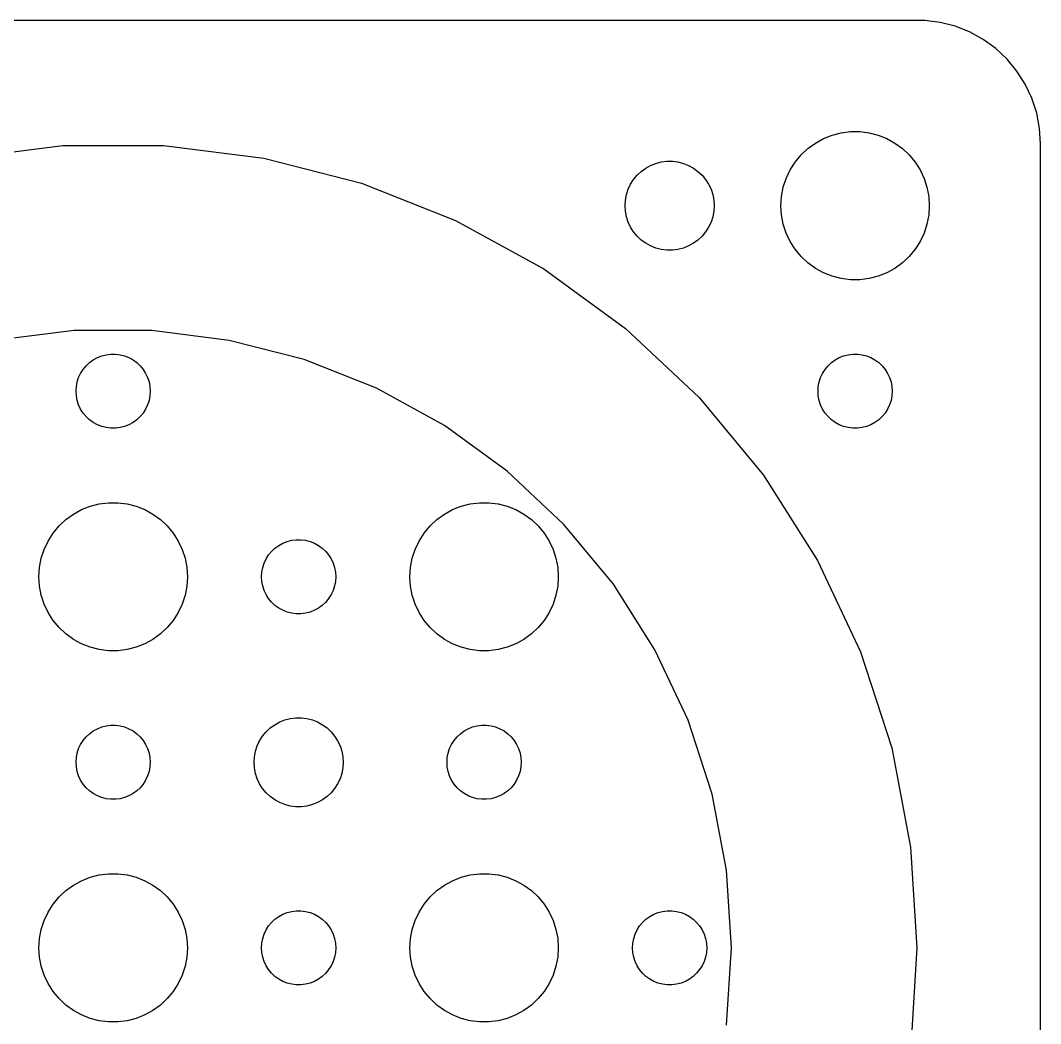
# Model space of a CAD drawing. Header units: metres. Extents: x -38 to 38, y -37 to 205.
# Drawn here: x -3.75 to 37.5, y 164.94 to 205.49 of the extents above; entities that cross this region are included whole.
import ezdxf

# ---------------------------------------------------------------- set-up
doc = ezdxf.new("R2010")
doc.units = ezdxf.units.M

msp = doc.modelspace()

# ---------------------------------------------------------------- linework, layer by layer
for p, q in [((32.8139, 205.49), (-32.8139, 205.49)), ((33.4369, 205.411), (32.8139, 205.49)), ((34.0451, 205.255), (33.4369, 205.411)), ((34.6289, 205.024), (34.0451, 205.255)), ((35.1791, 204.722), (34.6289, 205.024)), ((35.6871, 204.353), (35.1791, 204.722)), ((36.1448, 203.923), (35.6871, 204.353)), ((36.5451, 203.439), (36.1448, 203.923)), ((36.8815, 202.909), (36.5451, 203.439)), ((37.1489, 202.341), (36.8815, 202.909)), ((37.3429, 201.743), (37.1489, 202.341)), ((37.4606, 201.127), (37.3429, 201.743)), ((29.0729, 200.853), (29.4379, 200.947)), ((29.4379, 200.947), (29.8116, 200.994)), ((29.8116, 200.994), (30.1884, 200.994)), ((30.1884, 200.994), (30.5621, 200.947)), ((30.5621, 200.947), (30.927, 200.853)), ((37.5, 200.5), (37.4606, 201.127)), ((28.0877, 200.312), (28.3925, 200.533)), ((28.3925, 200.533), (28.7227, 200.714)), ((28.7227, 200.714), (29.0729, 200.853)), ((30.927, 200.853), (31.2773, 200.714)), ((31.2773, 200.714), (31.6075, 200.533)), ((31.6075, 200.533), (31.9123, 200.312)), ((37.5, 135.5), (37.5, 200.5)), ((-6.08989, 199.924), (-2.04068, 200.436)), ((-2.04068, 200.436), (2.04068, 200.436)), ((2.04068, 200.436), (6.08989, 199.924)), ((27.8131, 200.054), (28.0877, 200.312)), ((31.9123, 200.312), (32.1869, 200.054)), ((6.08989, 199.924), (10.043, 198.909)), ((21.7336, 199.629), (21.9438, 199.712)), ((21.9438, 199.712), (22.1627, 199.768)), ((22.1627, 199.768), (22.387, 199.796)), ((22.387, 199.796), (22.613, 199.796)), ((22.613, 199.796), (22.8373, 199.768)), ((22.8373, 199.768), (23.0562, 199.712)), ((23.0562, 199.712), (23.2664, 199.629)), ((27.3711, 199.445), (27.5729, 199.763)), ((27.5729, 199.763), (27.8131, 200.054)), ((32.1869, 200.054), (32.427, 199.763)), ((32.427, 199.763), (32.6289, 199.445)), ((21.1879, 199.232), (21.3526, 199.387)), ((21.3526, 199.387), (21.5355, 199.52)), ((21.5355, 199.52), (21.7336, 199.629)), ((23.2664, 199.629), (23.4645, 199.52)), ((23.4645, 199.52), (23.6474, 199.387)), ((23.6474, 199.387), (23.8121, 199.232)), ((27.2107, 199.104), (27.3711, 199.445)), ((32.6289, 199.445), (32.7893, 199.104)), ((10.043, 198.909), (13.8378, 197.407)), ((20.8264, 198.663), (20.9226, 198.867)), ((20.9226, 198.867), (21.0438, 199.058)), ((21.0438, 199.058), (21.1879, 199.232)), ((23.8121, 199.232), (23.9562, 199.058)), ((23.9562, 199.058), (24.0773, 198.867)), ((24.0773, 198.867), (24.1736, 198.663)), ((27.0942, 198.746), (27.2107, 199.104)), ((32.7893, 199.104), (32.9057, 198.746)), ((20.7142, 198.226), (20.7565, 198.448)), ((20.7565, 198.448), (20.8264, 198.663)), ((24.1736, 198.663), (24.2434, 198.448)), ((24.2434, 198.448), (24.2858, 198.226)), ((27.0237, 198.376), (27.0942, 198.746)), ((32.9057, 198.746), (32.9763, 198.376)), ((20.7, 198), (20.7142, 198.226)), ((20.7142, 197.774), (20.7, 198)), ((24.2858, 198.226), (24.3, 198)), ((24.3, 198), (24.2858, 197.774)), ((27, 198), (27.0237, 198.376)), ((27.0237, 197.624), (27, 198)), ((32.9763, 198.376), (33, 198)), ((33, 198), (32.9763, 197.624)), ((20.7565, 197.552), (20.7142, 197.774)), ((24.2858, 197.774), (24.2434, 197.552)), ((27.0942, 197.254), (27.0237, 197.624)), ((32.9763, 197.624), (32.9057, 197.254)), ((13.8378, 197.407), (17.4144, 195.441)), ((20.8264, 197.337), (20.7565, 197.552)), ((20.9226, 197.133), (20.8264, 197.337)), ((24.1736, 197.337), (24.0773, 197.133)), ((24.2434, 197.552), (24.1736, 197.337)), ((27.2107, 196.896), (27.0942, 197.254)), ((32.9057, 197.254), (32.7893, 196.896)), ((21.0438, 196.942), (20.9226, 197.133)), ((21.1879, 196.768), (21.0438, 196.942)), ((21.3526, 196.613), (21.1879, 196.768)), ((23.8121, 196.768), (23.6474, 196.613)), ((23.9562, 196.942), (23.8121, 196.768)), ((24.0773, 197.133), (23.9562, 196.942)), ((27.3711, 196.555), (27.2107, 196.896)), ((32.7893, 196.896), (32.6289, 196.555)), ((21.5355, 196.48), (21.3526, 196.613)), ((21.7336, 196.371), (21.5355, 196.48)), ((21.9438, 196.288), (21.7336, 196.371)), ((23.2664, 196.371), (23.0562, 196.288)), ((23.4645, 196.48), (23.2664, 196.371)), ((23.6474, 196.613), (23.4645, 196.48)), ((27.5729, 196.237), (27.3711, 196.555)), ((32.6289, 196.555), (32.427, 196.237)), ((22.1627, 196.232), (21.9438, 196.288)), ((22.387, 196.204), (22.1627, 196.232)), ((22.613, 196.204), (22.387, 196.204)), ((22.8373, 196.232), (22.613, 196.204)), ((23.0562, 196.288), (22.8373, 196.232)), ((27.8131, 195.946), (27.5729, 196.237)), ((28.0877, 195.688), (27.8131, 195.946)), ((32.1869, 195.946), (31.9123, 195.688)), ((32.427, 196.237), (32.1869, 195.946)), ((28.3925, 195.467), (28.0877, 195.688)), ((31.9123, 195.688), (31.6075, 195.467)), ((17.4144, 195.441), (20.7163, 193.042)), ((28.7227, 195.286), (28.3925, 195.467)), ((29.0729, 195.147), (28.7227, 195.286)), ((29.4379, 195.053), (29.0729, 195.147)), ((30.927, 195.147), (30.5621, 195.053)), ((31.2773, 195.286), (30.927, 195.147)), ((31.6075, 195.467), (31.2773, 195.286)), ((29.8116, 195.006), (29.4379, 195.053)), ((30.1884, 195.006), (29.8116, 195.006)), ((30.5621, 195.053), (30.1884, 195.006)), ((-1.56975, 192.951), (-4.68452, 192.557)), ((1.56975, 192.951), (-1.56975, 192.951)), ((4.68452, 192.557), (1.56975, 192.951)), ((20.7163, 193.042), (23.6915, 190.248)), ((7.72542, 191.776), (4.68452, 192.557)), ((-0.803726, 191.766), (-0.638657, 191.857)), ((-0.638657, 191.857), (-0.463516, 191.927)), ((-0.463516, 191.927), (-0.281067, 191.973)), ((-0.281067, 191.973), (-0.094177, 191.997)), ((-0.094177, 191.997), (0.094177, 191.997)), ((0.094177, 191.997), (0.281067, 191.973)), ((0.281067, 191.973), (0.463516, 191.927)), ((0.463516, 191.927), (0.638657, 191.857)), ((0.638657, 191.857), (0.803726, 191.766)), ((29.1963, 191.766), (29.3613, 191.857)), ((29.3613, 191.857), (29.5365, 191.927)), ((29.5365, 191.927), (29.7189, 191.973)), ((29.7189, 191.973), (29.9058, 191.997)), ((29.9058, 191.997), (30.0942, 191.997)), ((30.0942, 191.997), (30.2811, 191.973)), ((30.2811, 191.973), (30.4635, 191.927)), ((30.4635, 191.927), (30.6387, 191.857)), ((30.6387, 191.857), (30.8037, 191.766)), ((-1.21352, 191.382), (-1.09344, 191.527)), ((-1.09344, 191.527), (-0.956131, 191.656)), ((-0.956131, 191.656), (-0.803726, 191.766)), ((0.803726, 191.766), (0.956131, 191.656)), ((0.956131, 191.656), (1.09344, 191.527)), ((1.09344, 191.527), (1.21352, 191.382)), ((10.6445, 190.621), (7.72542, 191.776)), ((28.7865, 191.382), (28.9065, 191.527)), ((28.9065, 191.527), (29.0439, 191.656)), ((29.0439, 191.656), (29.1963, 191.766)), ((30.8037, 191.766), (30.9561, 191.656)), ((30.9561, 191.656), (31.0934, 191.527)), ((31.0934, 191.527), (31.2135, 191.382)), ((-1.45287, 190.873), (-1.39465, 191.052)), ((-1.39465, 191.052), (-1.31445, 191.223)), ((-1.31445, 191.223), (-1.21352, 191.382)), ((1.21352, 191.382), (1.31445, 191.223)), ((1.31445, 191.223), (1.39465, 191.052)), ((1.39465, 191.052), (1.45287, 190.873)), ((28.5471, 190.873), (28.6053, 191.052)), ((28.6053, 191.052), (28.6855, 191.223)), ((28.6855, 191.223), (28.7865, 191.382)), ((31.2135, 191.382), (31.3145, 191.223)), ((31.3145, 191.223), (31.3947, 191.052)), ((31.3947, 191.052), (31.4529, 190.873)), ((-1.5, 190.5), (-1.48816, 190.688)), ((-1.48816, 190.688), (-1.45287, 190.873)), ((1.45287, 190.873), (1.48816, 190.688)), ((1.48816, 190.688), (1.5, 190.5)), ((13.3957, 189.108), (10.6445, 190.621)), ((28.5, 190.5), (28.5118, 190.688)), ((28.5118, 190.688), (28.5471, 190.873)), ((31.4529, 190.873), (31.4882, 190.688)), ((31.4882, 190.688), (31.5, 190.5)), ((-1.48816, 190.312), (-1.5, 190.5)), ((-1.45287, 190.127), (-1.48816, 190.312)), ((1.48816, 190.312), (1.45287, 190.127)), ((1.5, 190.5), (1.48816, 190.312)), ((23.6915, 190.248), (26.293, 187.103)), ((28.5118, 190.312), (28.5, 190.5)), ((28.5471, 190.127), (28.5118, 190.312)), ((31.4882, 190.312), (31.4529, 190.127)), ((31.5, 190.5), (31.4882, 190.312)), ((-1.39465, 189.948), (-1.45287, 190.127)), ((-1.31445, 189.777), (-1.39465, 189.948)), ((-1.21352, 189.618), (-1.31445, 189.777)), ((1.31445, 189.777), (1.21352, 189.618)), ((1.39465, 189.948), (1.31445, 189.777)), ((1.45287, 190.127), (1.39465, 189.948)), ((28.6053, 189.948), (28.5471, 190.127)), ((28.6855, 189.777), (28.6053, 189.948)), ((28.7865, 189.618), (28.6855, 189.777)), ((31.3145, 189.777), (31.2135, 189.618)), ((31.3947, 189.948), (31.3145, 189.777)), ((31.4529, 190.127), (31.3947, 189.948)), ((-1.09344, 189.473), (-1.21352, 189.618)), ((-0.956131, 189.344), (-1.09344, 189.473)), ((-0.803726, 189.234), (-0.956131, 189.344)), ((0.956131, 189.344), (0.803726, 189.234)), ((1.09344, 189.473), (0.956131, 189.344)), ((1.21352, 189.618), (1.09344, 189.473)), ((28.9065, 189.473), (28.7865, 189.618)), ((29.0439, 189.344), (28.9065, 189.473)), ((29.1963, 189.234), (29.0439, 189.344)), ((30.9561, 189.344), (30.8037, 189.234)), ((31.0934, 189.473), (30.9561, 189.344)), ((31.2135, 189.618), (31.0934, 189.473)), ((-0.638657, 189.143), (-0.803726, 189.234)), ((-0.463516, 189.073), (-0.638657, 189.143)), ((-0.281067, 189.027), (-0.463516, 189.073)), ((-0.094177, 189.003), (-0.281067, 189.027)), ((0.094177, 189.003), (-0.094177, 189.003)), ((0.281067, 189.027), (0.094177, 189.003)), ((0.463516, 189.073), (0.281067, 189.027)), ((0.638657, 189.143), (0.463516, 189.073)), ((0.803726, 189.234), (0.638657, 189.143)), ((15.9356, 187.263), (13.3957, 189.108)), ((29.3613, 189.143), (29.1963, 189.234)), ((29.5365, 189.073), (29.3613, 189.143)), ((29.7189, 189.027), (29.5365, 189.073)), ((29.9058, 189.003), (29.7189, 189.027)), ((30.0942, 189.003), (29.9058, 189.003)), ((30.2811, 189.027), (30.0942, 189.003)), ((30.4635, 189.073), (30.2811, 189.027)), ((30.6387, 189.143), (30.4635, 189.073)), ((30.8037, 189.234), (30.6387, 189.143)), ((18.2242, 185.114), (15.9356, 187.263)), ((26.293, 187.103), (28.48, 183.657)), ((-1.60747, 185.533), (-1.27733, 185.714)), ((-1.27733, 185.714), (-0.927048, 185.853)), ((-0.927048, 185.853), (-0.562134, 185.947)), ((-0.562134, 185.947), (-0.18837, 185.994)), ((-0.18837, 185.994), (0.18837, 185.994)), ((0.18837, 185.994), (0.562134, 185.947)), ((0.562134, 185.947), (0.927048, 185.853)), ((0.927048, 185.853), (1.27733, 185.714)), ((1.27733, 185.714), (1.60747, 185.533)), ((13.3925, 185.533), (13.7227, 185.714)), ((13.7227, 185.714), (14.0729, 185.853)), ((14.0729, 185.853), (14.4379, 185.947)), ((14.4379, 185.947), (14.8116, 185.994)), ((14.8116, 185.994), (15.1884, 185.994)), ((15.1884, 185.994), (15.5621, 185.947)), ((15.5621, 185.947), (15.927, 185.853)), ((15.927, 185.853), (16.2773, 185.714)), ((16.2773, 185.714), (16.6075, 185.533)), ((-2.1869, 185.054), (-1.91226, 185.312)), ((-1.91226, 185.312), (-1.60747, 185.533)), ((1.60747, 185.533), (1.91226, 185.312)), ((1.91226, 185.312), (2.1869, 185.054)), ((12.8131, 185.054), (13.0877, 185.312)), ((13.0877, 185.312), (13.3925, 185.533)), ((16.6075, 185.533), (16.9123, 185.312)), ((16.9123, 185.312), (17.1869, 185.054)), ((-2.42705, 184.763), (-2.1869, 185.054)), ((2.1869, 185.054), (2.42705, 184.763)), ((12.5729, 184.763), (12.8131, 185.054)), ((17.1869, 185.054), (17.427, 184.763)), ((20.2254, 182.695), (18.2242, 185.114)), ((-2.78932, 184.104), (-2.62891, 184.445)), ((-2.62891, 184.445), (-2.42705, 184.763)), ((2.42705, 184.763), (2.62891, 184.445)), ((2.62891, 184.445), (2.78932, 184.104)), ((6.86133, 184.357), (7.03647, 184.427)), ((7.03647, 184.427), (7.21892, 184.473)), ((7.21892, 184.473), (7.40581, 184.497)), ((7.40581, 184.497), (7.59418, 184.497)), ((7.59418, 184.497), (7.78107, 184.473)), ((7.78107, 184.473), (7.96352, 184.427)), ((7.96352, 184.427), (8.13866, 184.357)), ((12.2107, 184.104), (12.3711, 184.445)), ((12.3711, 184.445), (12.5729, 184.763)), ((17.427, 184.763), (17.6289, 184.445)), ((17.6289, 184.445), (17.7893, 184.104)), ((-2.90575, 183.746), (-2.78932, 184.104)), ((2.78932, 184.104), (2.90575, 183.746)), ((6.28647, 183.882), (6.40654, 184.027)), ((6.40654, 184.027), (6.54385, 184.156)), ((6.54385, 184.156), (6.69626, 184.266)), ((6.69626, 184.266), (6.86133, 184.357)), ((8.13866, 184.357), (8.30373, 184.266)), ((8.30373, 184.266), (8.45613, 184.156)), ((8.45613, 184.156), (8.59344, 184.027)), ((8.59344, 184.027), (8.71352, 183.882)), ((12.0942, 183.746), (12.2107, 184.104)), ((17.7893, 184.104), (17.9057, 183.746)), ((-2.97633, 183.376), (-2.90575, 183.746)), ((2.90575, 183.746), (2.97633, 183.376)), ((6.10533, 183.552), (6.18553, 183.723)), ((6.18553, 183.723), (6.28647, 183.882)), ((8.71352, 183.882), (8.81445, 183.723)), ((8.81445, 183.723), (8.89465, 183.552)), ((12.0237, 183.376), (12.0942, 183.746)), ((17.9057, 183.746), (17.9763, 183.376)), ((28.48, 183.657), (30.2177, 179.964)), ((-3, 183), (-2.97633, 183.376)), ((2.97633, 183.376), (3, 183)), ((6, 183), (6.01183, 183.188)), ((6.01183, 183.188), (6.04712, 183.373)), ((6.04712, 183.373), (6.10533, 183.552)), ((8.89465, 183.552), (8.95287, 183.373)), ((8.95287, 183.373), (8.98816, 183.188)), ((8.98816, 183.188), (9, 183)), ((12, 183), (12.0237, 183.376)), ((17.9763, 183.376), (18, 183)), ((-2.97633, 182.624), (-3, 183)), ((3, 183), (2.97633, 182.624)), ((6.01183, 182.812), (6, 183)), ((6.04712, 182.627), (6.01183, 182.812)), ((8.98816, 182.812), (8.95287, 182.627)), ((9, 183), (8.98816, 182.812)), ((12.0237, 182.624), (12, 183)), ((18, 183), (17.9763, 182.624)), ((-2.90575, 182.254), (-2.97633, 182.624)), ((2.97633, 182.624), (2.90575, 182.254)), ((6.10533, 182.448), (6.04712, 182.627)), ((6.18553, 182.277), (6.10533, 182.448)), ((8.89465, 182.448), (8.81445, 182.277)), ((8.95287, 182.627), (8.89465, 182.448)), ((12.0942, 182.254), (12.0237, 182.624)), ((17.9763, 182.624), (17.9057, 182.254)), ((21.9077, 180.044), (20.2254, 182.695)), ((-2.78932, 181.896), (-2.90575, 182.254)), ((2.90575, 182.254), (2.78932, 181.896)), ((6.28647, 182.118), (6.18553, 182.277)), ((6.40654, 181.973), (6.28647, 182.118)), ((6.54385, 181.844), (6.40654, 181.973)), ((8.59344, 181.973), (8.45613, 181.844)), ((8.71352, 182.118), (8.59344, 181.973)), ((8.81445, 182.277), (8.71352, 182.118)), ((12.2107, 181.896), (12.0942, 182.254)), ((17.9057, 182.254), (17.7893, 181.896)), ((-2.62891, 181.555), (-2.78932, 181.896)), ((-2.42705, 181.237), (-2.62891, 181.555)), ((2.62891, 181.555), (2.42705, 181.237)), ((2.78932, 181.896), (2.62891, 181.555)), ((6.69626, 181.734), (6.54385, 181.844)), ((6.86133, 181.643), (6.69626, 181.734)), ((7.03647, 181.573), (6.86133, 181.643)), ((7.21892, 181.527), (7.03647, 181.573)), ((7.40581, 181.503), (7.21892, 181.527)), ((7.59418, 181.503), (7.40581, 181.503)), ((7.78107, 181.527), (7.59418, 181.503)), ((7.96352, 181.573), (7.78107, 181.527)), ((8.13866, 181.643), (7.96352, 181.573)), ((8.30373, 181.734), (8.13866, 181.643)), ((8.45613, 181.844), (8.30373, 181.734)), ((12.3711, 181.555), (12.2107, 181.896)), ((12.5729, 181.237), (12.3711, 181.555)), ((17.6289, 181.555), (17.427, 181.237)), ((17.7893, 181.896), (17.6289, 181.555)), ((-2.1869, 180.946), (-2.42705, 181.237)), ((2.42705, 181.237), (2.1869, 180.946)), ((12.8131, 180.946), (12.5729, 181.237)), ((17.427, 181.237), (17.1869, 180.946)), ((-1.91226, 180.688), (-2.1869, 180.946)), ((-1.60747, 180.467), (-1.91226, 180.688)), ((1.91226, 180.688), (1.60747, 180.467)), ((2.1869, 180.946), (1.91226, 180.688)), ((13.0877, 180.688), (12.8131, 180.946)), ((13.3925, 180.467), (13.0877, 180.688)), ((16.9123, 180.688), (16.6075, 180.467)), ((17.1869, 180.946), (16.9123, 180.688)), ((-1.27733, 180.286), (-1.60747, 180.467)), ((-0.927048, 180.147), (-1.27733, 180.286)), ((1.27733, 180.286), (0.927048, 180.147)), ((1.60747, 180.467), (1.27733, 180.286)), ((13.7227, 180.286), (13.3925, 180.467)), ((14.0729, 180.147), (13.7227, 180.286)), ((16.2773, 180.286), (15.927, 180.147)), ((16.6075, 180.467), (16.2773, 180.286)), ((-0.562134, 180.053), (-0.927048, 180.147)), ((-0.18837, 180.006), (-0.562134, 180.053)), ((0.18837, 180.006), (-0.18837, 180.006)), ((0.562134, 180.053), (0.18837, 180.006)), ((0.927048, 180.147), (0.562134, 180.053)), ((14.4379, 180.053), (14.0729, 180.147)), ((14.8116, 180.006), (14.4379, 180.053)), ((15.1884, 180.006), (14.8116, 180.006)), ((15.5621, 180.053), (15.1884, 180.006)), ((15.927, 180.147), (15.5621, 180.053)), ((23.2444, 177.203), (21.9077, 180.044)), ((30.2177, 179.964), (31.4789, 176.082)), ((-0.463516, 176.927), (-0.281067, 176.973)), ((-0.281067, 176.973), (-0.094177, 176.997)), ((-0.094177, 176.997), (0.094177, 176.997)), ((0.094177, 176.997), (0.281067, 176.973)), ((0.281067, 176.973), (0.463516, 176.927)), ((6.35263, 176.887), (6.53551, 177.02)), ((6.53551, 177.02), (6.7336, 177.129)), ((6.7336, 177.129), (6.94376, 177.212)), ((6.94376, 177.212), (7.1627, 177.268)), ((7.1627, 177.268), (7.38696, 177.296)), ((7.38696, 177.296), (7.61302, 177.296)), ((7.61302, 177.296), (7.83728, 177.268)), ((7.83728, 177.268), (8.05623, 177.212)), ((8.05623, 177.212), (8.26639, 177.129)), ((8.26639, 177.129), (8.46448, 177.02)), ((8.46448, 177.02), (8.64735, 176.887)), ((14.5365, 176.927), (14.7189, 176.973)), ((14.7189, 176.973), (14.9058, 176.997)), ((14.9058, 176.997), (15.0942, 176.997)), ((15.0942, 176.997), (15.2811, 176.973)), ((15.2811, 176.973), (15.4635, 176.927)), ((24.2146, 174.217), (23.2444, 177.203)), ((-1.09344, 176.527), (-0.956131, 176.656)), ((-0.956131, 176.656), (-0.803726, 176.766)), ((-0.803726, 176.766), (-0.638657, 176.857)), ((-0.638657, 176.857), (-0.463516, 176.927)), ((0.463516, 176.927), (0.638657, 176.857)), ((0.638657, 176.857), (0.803726, 176.766)), ((0.803726, 176.766), (0.956131, 176.656)), ((0.956131, 176.656), (1.09344, 176.527)), ((5.92264, 176.367), (6.04376, 176.558)), ((6.04376, 176.558), (6.18785, 176.732)), ((6.18785, 176.732), (6.35263, 176.887)), ((8.64735, 176.887), (8.81213, 176.732)), ((8.81213, 176.732), (8.95622, 176.558)), ((8.95622, 176.558), (9.07735, 176.367)), ((13.9065, 176.527), (14.0439, 176.656)), ((14.0439, 176.656), (14.1963, 176.766)), ((14.1963, 176.766), (14.3613, 176.857)), ((14.3613, 176.857), (14.5365, 176.927)), ((15.4635, 176.927), (15.6387, 176.857)), ((15.6387, 176.857), (15.8037, 176.766)), ((15.8037, 176.766), (15.9561, 176.656)), ((15.9561, 176.656), (16.0934, 176.527)), ((-1.39465, 176.052), (-1.31445, 176.223)), ((-1.31445, 176.223), (-1.21352, 176.382)), ((-1.21352, 176.382), (-1.09344, 176.527)), ((1.09344, 176.527), (1.21352, 176.382)), ((1.21352, 176.382), (1.31445, 176.223)), ((1.31445, 176.223), (1.39465, 176.052)), ((5.75655, 175.948), (5.8264, 176.163)), ((5.8264, 176.163), (5.92264, 176.367)), ((9.07735, 176.367), (9.17358, 176.163)), ((9.17358, 176.163), (9.24344, 175.948)), ((13.6053, 176.052), (13.6855, 176.223)), ((13.6855, 176.223), (13.7865, 176.382)), ((13.7865, 176.382), (13.9065, 176.527)), ((16.0934, 176.527), (16.2135, 176.382)), ((16.2135, 176.382), (16.3145, 176.223)), ((16.3145, 176.223), (16.3947, 176.052)), ((-1.48816, 175.688), (-1.45287, 175.873)), ((-1.45287, 175.873), (-1.39465, 176.052)), ((1.39465, 176.052), (1.45287, 175.873)), ((1.45287, 175.873), (1.48816, 175.688)), ((5.7, 175.5), (5.71419, 175.726)), ((5.71419, 175.726), (5.75655, 175.948)), ((9.24344, 175.948), (9.2858, 175.726)), ((9.2858, 175.726), (9.29999, 175.5)), ((13.5118, 175.688), (13.5471, 175.873)), ((13.5471, 175.873), (13.6053, 176.052)), ((16.3947, 176.052), (16.4529, 175.873)), ((16.4529, 175.873), (16.4882, 175.688)), ((31.4789, 176.082), (32.2437, 172.073)), ((-1.5, 175.5), (-1.48816, 175.688)), ((-1.48816, 175.312), (-1.5, 175.5)), ((1.48816, 175.688), (1.5, 175.5)), ((1.5, 175.5), (1.48816, 175.312)), ((5.71419, 175.274), (5.7, 175.5)), ((9.29999, 175.5), (9.2858, 175.274)), ((13.5, 175.5), (13.5118, 175.688)), ((13.5118, 175.312), (13.5, 175.5)), ((16.4882, 175.688), (16.5, 175.5)), ((16.5, 175.5), (16.4882, 175.312)), ((-1.45287, 175.127), (-1.48816, 175.312)), ((-1.39465, 174.948), (-1.45287, 175.127)), ((-1.31445, 174.777), (-1.39465, 174.948)), ((1.39465, 174.948), (1.31445, 174.777)), ((1.45287, 175.127), (1.39465, 174.948)), ((1.48816, 175.312), (1.45287, 175.127)), ((5.75655, 175.052), (5.71419, 175.274)), ((5.8264, 174.837), (5.75655, 175.052)), ((9.24344, 175.052), (9.17358, 174.837)), ((9.2858, 175.274), (9.24344, 175.052)), ((13.5471, 175.127), (13.5118, 175.312)), ((13.6053, 174.948), (13.5471, 175.127)), ((13.6855, 174.777), (13.6053, 174.948)), ((16.3947, 174.948), (16.3145, 174.777)), ((16.4529, 175.127), (16.3947, 174.948)), ((16.4882, 175.312), (16.4529, 175.127)), ((-1.21352, 174.618), (-1.31445, 174.777)), ((-1.09344, 174.473), (-1.21352, 174.618)), ((1.21352, 174.618), (1.09344, 174.473)), ((1.31445, 174.777), (1.21352, 174.618)), ((5.92264, 174.633), (5.8264, 174.837)), ((6.04376, 174.442), (5.92264, 174.633)), ((9.07735, 174.633), (8.95622, 174.442)), ((9.17358, 174.837), (9.07735, 174.633)), ((13.7865, 174.618), (13.6855, 174.777)), ((13.9065, 174.473), (13.7865, 174.618)), ((16.2135, 174.618), (16.0934, 174.473)), ((16.3145, 174.777), (16.2135, 174.618)), ((-0.956131, 174.344), (-1.09344, 174.473)), ((-0.803726, 174.234), (-0.956131, 174.344)), ((-0.638657, 174.143), (-0.803726, 174.234)), ((-0.463516, 174.073), (-0.638657, 174.143)), ((0.638657, 174.143), (0.463516, 174.073)), ((0.803726, 174.234), (0.638657, 174.143)), ((0.956131, 174.344), (0.803726, 174.234)), ((1.09344, 174.473), (0.956131, 174.344)), ((6.18785, 174.268), (6.04376, 174.442)), ((6.35263, 174.113), (6.18785, 174.268)), ((6.53551, 173.98), (6.35263, 174.113)), ((8.64735, 174.113), (8.46448, 173.98)), ((8.81213, 174.268), (8.64735, 174.113)), ((8.95622, 174.442), (8.81213, 174.268)), ((14.0439, 174.344), (13.9065, 174.473)), ((14.1963, 174.234), (14.0439, 174.344)), ((14.3613, 174.143), (14.1963, 174.234)), ((14.5365, 174.073), (14.3613, 174.143)), ((15.6387, 174.143), (15.4635, 174.073)), ((15.8037, 174.234), (15.6387, 174.143)), ((15.9561, 174.344), (15.8037, 174.234)), ((16.0934, 174.473), (15.9561, 174.344)), ((24.8029, 171.133), (24.2146, 174.217)), ((-0.281067, 174.027), (-0.463516, 174.073)), ((-0.094177, 174.003), (-0.281067, 174.027)), ((0.094177, 174.003), (-0.094177, 174.003)), ((0.281067, 174.027), (0.094177, 174.003)), ((0.463516, 174.073), (0.281067, 174.027)), ((6.7336, 173.871), (6.53551, 173.98)), ((6.94376, 173.788), (6.7336, 173.871)), ((7.1627, 173.732), (6.94376, 173.788)), ((7.38696, 173.704), (7.1627, 173.732)), ((7.61302, 173.704), (7.38696, 173.704)), ((7.83728, 173.732), (7.61302, 173.704)), ((8.05623, 173.788), (7.83728, 173.732)), ((8.26639, 173.871), (8.05623, 173.788)), ((8.46448, 173.98), (8.26639, 173.871)), ((14.7189, 174.027), (14.5365, 174.073)), ((14.9058, 174.003), (14.7189, 174.027)), ((15.0942, 174.003), (14.9058, 174.003)), ((15.2811, 174.027), (15.0942, 174.003)), ((15.4635, 174.073), (15.2811, 174.027)), ((32.2437, 172.073), (32.5, 168)), ((-1.27733, 170.714), (-0.927048, 170.853)), ((-0.927048, 170.853), (-0.562134, 170.947)), ((-0.562134, 170.947), (-0.18837, 170.994)), ((-0.18837, 170.994), (0.18837, 170.994)), ((0.18837, 170.994), (0.562134, 170.947)), ((0.562134, 170.947), (0.927048, 170.853)), ((0.927048, 170.853), (1.27733, 170.714)), ((13.7227, 170.714), (14.0729, 170.853)), ((14.0729, 170.853), (14.4379, 170.947)), ((14.4379, 170.947), (14.8116, 170.994)), ((14.8116, 170.994), (15.1884, 170.994)), ((15.1884, 170.994), (15.5621, 170.947)), ((15.5621, 170.947), (15.927, 170.853)), ((15.927, 170.853), (16.2773, 170.714)), ((25, 168), (24.8029, 171.133)), ((-1.91226, 170.312), (-1.60747, 170.533)), ((-1.60747, 170.533), (-1.27733, 170.714)), ((1.27733, 170.714), (1.60747, 170.533)), ((1.60747, 170.533), (1.91226, 170.312)), ((13.0877, 170.312), (13.3925, 170.533)), ((13.3925, 170.533), (13.7227, 170.714)), ((16.2773, 170.714), (16.6075, 170.533)), ((16.6075, 170.533), (16.9123, 170.312)), ((-2.42705, 169.763), (-2.1869, 170.054)), ((-2.1869, 170.054), (-1.91226, 170.312)), ((1.91226, 170.312), (2.1869, 170.054)), ((2.1869, 170.054), (2.42705, 169.763)), ((12.5729, 169.763), (12.8131, 170.054)), ((12.8131, 170.054), (13.0877, 170.312)), ((16.9123, 170.312), (17.1869, 170.054)), ((17.1869, 170.054), (17.427, 169.763)), ((-2.62891, 169.445), (-2.42705, 169.763)), ((2.42705, 169.763), (2.62891, 169.445)), ((12.3711, 169.445), (12.5729, 169.763)), ((17.427, 169.763), (17.6289, 169.445)), ((-2.78932, 169.104), (-2.62891, 169.445)), ((2.62891, 169.445), (2.78932, 169.104)), ((6.40654, 169.027), (6.54385, 169.156)), ((6.54385, 169.156), (6.69626, 169.266)), ((6.69626, 169.266), (6.86133, 169.357)), ((6.86133, 169.357), (7.03647, 169.427)), ((7.03647, 169.427), (7.21892, 169.473)), ((7.21892, 169.473), (7.40581, 169.497)), ((7.40581, 169.497), (7.59418, 169.497)), ((7.59418, 169.497), (7.78107, 169.473)), ((7.78107, 169.473), (7.96352, 169.427)), ((7.96352, 169.427), (8.13866, 169.357)), ((8.13866, 169.357), (8.30373, 169.266)), ((8.30373, 169.266), (8.45613, 169.156)), ((8.45613, 169.156), (8.59344, 169.027)), ((12.2107, 169.104), (12.3711, 169.445)), ((17.6289, 169.445), (17.7893, 169.104)), ((21.4065, 169.027), (21.5439, 169.156)), ((21.5439, 169.156), (21.6963, 169.266)), ((21.6963, 169.266), (21.8613, 169.357)), ((21.8613, 169.357), (22.0365, 169.427)), ((22.0365, 169.427), (22.2189, 169.473)), ((22.2189, 169.473), (22.4058, 169.497)), ((22.4058, 169.497), (22.5942, 169.497)), ((22.5942, 169.497), (22.7811, 169.473)), ((22.7811, 169.473), (22.9635, 169.427)), ((22.9635, 169.427), (23.1387, 169.357)), ((23.1387, 169.357), (23.3037, 169.266)), ((23.3037, 169.266), (23.4561, 169.156)), ((23.4561, 169.156), (23.5934, 169.027)), ((-2.97633, 168.376), (-2.90575, 168.746)), ((-2.90575, 168.746), (-2.78932, 169.104)), ((2.78932, 169.104), (2.90575, 168.746)), ((2.90575, 168.746), (2.97633, 168.376)), ((6.10533, 168.552), (6.18553, 168.723)), ((6.18553, 168.723), (6.28647, 168.882)), ((6.28647, 168.882), (6.40654, 169.027)), ((8.59344, 169.027), (8.71352, 168.882)), ((8.71352, 168.882), (8.81445, 168.723)), ((8.81445, 168.723), (8.89465, 168.552)), ((12.0237, 168.376), (12.0942, 168.746)), ((12.0942, 168.746), (12.2107, 169.104)), ((17.7893, 169.104), (17.9057, 168.746)), ((17.9057, 168.746), (17.9763, 168.376)), ((21.1053, 168.552), (21.1855, 168.723)), ((21.1855, 168.723), (21.2865, 168.882)), ((21.2865, 168.882), (21.4065, 169.027)), ((23.5934, 169.027), (23.7135, 168.882)), ((23.7135, 168.882), (23.8145, 168.723)), ((23.8145, 168.723), (23.8947, 168.552)), ((-3, 168), (-2.97633, 168.376)), ((2.97633, 168.376), (3, 168)), ((6.01183, 168.188), (6.04712, 168.373)), ((6.04712, 168.373), (6.10533, 168.552)), ((8.89465, 168.552), (8.95287, 168.373)), ((8.95287, 168.373), (8.98816, 168.188)), ((12, 168), (12.0237, 168.376)), ((17.9763, 168.376), (18, 168)), ((21.0118, 168.188), (21.0471, 168.373)), ((21.0471, 168.373), (21.1053, 168.552)), ((23.8947, 168.552), (23.9529, 168.373)), ((23.9529, 168.373), (23.9882, 168.188)), ((-2.97633, 167.624), (-3, 168)), ((3, 168), (2.97633, 167.624)), ((6, 168), (6.01183, 168.188)), ((6.01183, 167.812), (6, 168)), ((8.98816, 168.188), (9, 168)), ((9, 168), (8.98816, 167.812)), ((12.0237, 167.624), (12, 168)), ((18, 168), (17.9763, 167.624)), ((21, 168), (21.0118, 168.188)), ((21.0118, 167.812), (21, 168)), ((23.9882, 168.188), (24, 168)), ((24, 168), (23.9882, 167.812)), ((24.8029, 164.867), (25, 168)), ((32.5, 168), (32.2437, 163.927)), ((-2.90575, 167.254), (-2.97633, 167.624)), ((2.97633, 167.624), (2.90575, 167.254)), ((6.04712, 167.627), (6.01183, 167.812)), ((6.10533, 167.448), (6.04712, 167.627)), ((8.95287, 167.627), (8.89465, 167.448)), ((8.98816, 167.812), (8.95287, 167.627)), ((12.0942, 167.254), (12.0237, 167.624)), ((17.9763, 167.624), (17.9057, 167.254)), ((21.0471, 167.627), (21.0118, 167.812)), ((21.1053, 167.448), (21.0471, 167.627)), ((23.9529, 167.627), (23.8947, 167.448)), ((23.9882, 167.812), (23.9529, 167.627)), ((-2.78932, 166.896), (-2.90575, 167.254)), ((2.90575, 167.254), (2.78932, 166.896)), ((6.18553, 167.277), (6.10533, 167.448)), ((6.28647, 167.118), (6.18553, 167.277)), ((6.40654, 166.973), (6.28647, 167.118)), ((8.71352, 167.118), (8.59344, 166.973)), ((8.81445, 167.277), (8.71352, 167.118)), ((8.89465, 167.448), (8.81445, 167.277)), ((12.2107, 166.896), (12.0942, 167.254)), ((17.9057, 167.254), (17.7893, 166.896)), ((21.1855, 167.277), (21.1053, 167.448)), ((21.2865, 167.118), (21.1855, 167.277)), ((21.4065, 166.973), (21.2865, 167.118)), ((23.7135, 167.118), (23.5934, 166.973)), ((23.8145, 167.277), (23.7135, 167.118)), ((23.8947, 167.448), (23.8145, 167.277)), ((-2.62891, 166.555), (-2.78932, 166.896)), ((2.78932, 166.896), (2.62891, 166.555)), ((6.54385, 166.844), (6.40654, 166.973)), ((6.69626, 166.734), (6.54385, 166.844)), ((6.86133, 166.643), (6.69626, 166.734)), ((8.30373, 166.734), (8.13866, 166.643)), ((8.45613, 166.844), (8.30373, 166.734)), ((8.59344, 166.973), (8.45613, 166.844)), ((12.3711, 166.555), (12.2107, 166.896)), ((17.7893, 166.896), (17.6289, 166.555)), ((21.5439, 166.844), (21.4065, 166.973)), ((21.6963, 166.734), (21.5439, 166.844)), ((21.8613, 166.643), (21.6963, 166.734)), ((23.3037, 166.734), (23.1387, 166.643)), ((23.4561, 166.844), (23.3037, 166.734)), ((23.5934, 166.973), (23.4561, 166.844)), ((-2.42705, 166.237), (-2.62891, 166.555)), ((2.62891, 166.555), (2.42705, 166.237)), ((7.03647, 166.573), (6.86133, 166.643)), ((7.21892, 166.527), (7.03647, 166.573)), ((7.40581, 166.503), (7.21892, 166.527)), ((7.59418, 166.503), (7.40581, 166.503)), ((7.78107, 166.527), (7.59418, 166.503)), ((7.96352, 166.573), (7.78107, 166.527)), ((8.13866, 166.643), (7.96352, 166.573)), ((12.5729, 166.237), (12.3711, 166.555)), ((17.6289, 166.555), (17.427, 166.237)), ((22.0365, 166.573), (21.8613, 166.643)), ((22.2189, 166.527), (22.0365, 166.573)), ((22.4058, 166.503), (22.2189, 166.527)), ((22.5942, 166.503), (22.4058, 166.503)), ((22.7811, 166.527), (22.5942, 166.503)), ((22.9635, 166.573), (22.7811, 166.527)), ((23.1387, 166.643), (22.9635, 166.573)), ((-2.1869, 165.946), (-2.42705, 166.237)), ((-1.91226, 165.688), (-2.1869, 165.946)), ((2.1869, 165.946), (1.91226, 165.688)), ((2.42705, 166.237), (2.1869, 165.946)), ((12.8131, 165.946), (12.5729, 166.237)), ((13.0877, 165.688), (12.8131, 165.946)), ((17.1869, 165.946), (16.9123, 165.688)), ((17.427, 166.237), (17.1869, 165.946)), ((-1.60747, 165.467), (-1.91226, 165.688)), ((-1.27733, 165.286), (-1.60747, 165.467)), ((1.60747, 165.467), (1.27733, 165.286)), ((1.91226, 165.688), (1.60747, 165.467)), ((13.3925, 165.467), (13.0877, 165.688)), ((13.7227, 165.286), (13.3925, 165.467)), ((16.6075, 165.467), (16.2773, 165.286)), ((16.9123, 165.688), (16.6075, 165.467)), ((-0.927048, 165.147), (-1.27733, 165.286)), ((-0.562134, 165.053), (-0.927048, 165.147)), ((-0.18837, 165.006), (-0.562134, 165.053)), ((0.18837, 165.006), (-0.18837, 165.006)), ((0.562134, 165.053), (0.18837, 165.006)), ((0.927048, 165.147), (0.562134, 165.053)), ((1.27733, 165.286), (0.927048, 165.147)), ((14.0729, 165.147), (13.7227, 165.286)), ((14.4379, 165.053), (14.0729, 165.147)), ((14.8116, 165.006), (14.4379, 165.053)), ((15.1884, 165.006), (14.8116, 165.006)), ((15.5621, 165.053), (15.1884, 165.006)), ((15.927, 165.147), (15.5621, 165.053)), ((16.2773, 165.286), (15.927, 165.147))]:
    msp.add_line(p, q)

doc.saveas('drawing.dxf')
